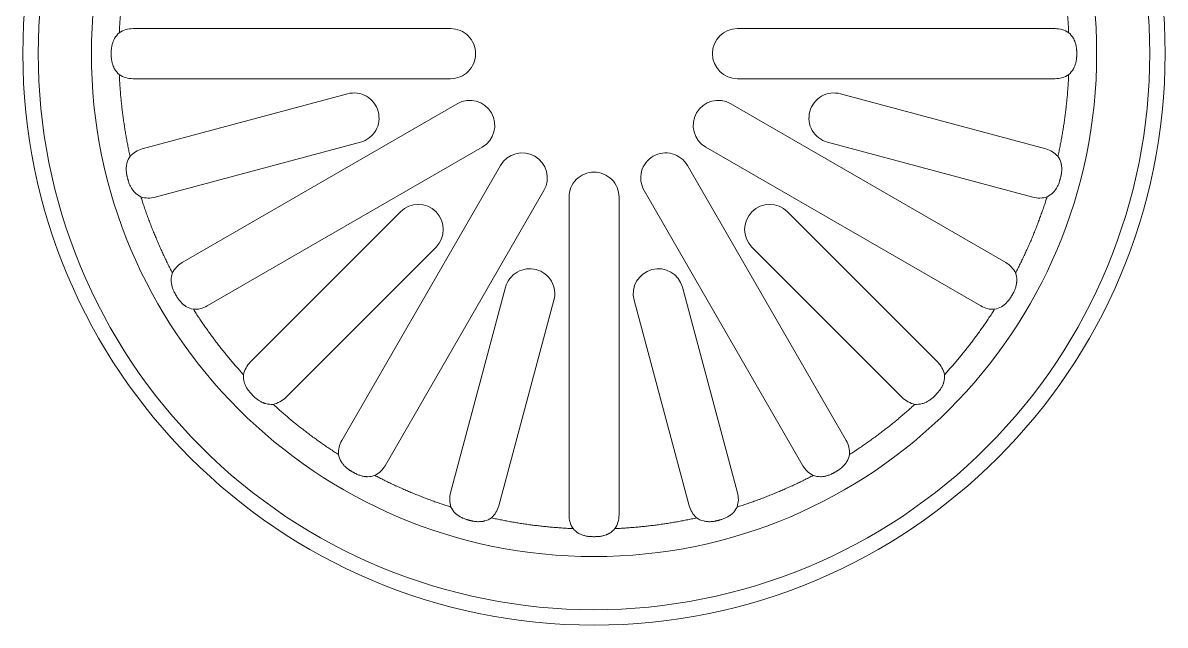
# Model space of a CAD drawing. Header units: millimetres. Extents: x -1245 to 7283, y 1609 to 4579.
# Drawn here: x 5090.2 to 5285.2, y 3866 to 3968.7 of the extents above; entities that cross this region are included whole.
import ezdxf

# ---------------------------------------------------------------- set-up
doc = ezdxf.new("R2010")
doc.units = ezdxf.units.MM

msp = doc.modelspace()

# ---------------------------------------------------------------- linework, layer by layer
at = {"lineweight": 5}
for p, q in [((5163.23, 3967.71, 163.19), (5109.04, 3967.71, 163.19)), ((5266.38, 3967.71, 163.19), (5212.18, 3967.71, 163.19)), ((5109.04, 3959.17, 163.19), (5163.23, 3959.17, 163.19)), ((5212.18, 3959.17, 163.19), (5266.38, 3959.17, 163.19)), ((5145.65, 3956.59, 163.19), (5110.61, 3947.2, 163.19)), ((5264.8, 3947.2, 163.19), (5229.76, 3956.59, 163.19)), ((5164.37, 3954.9, 163.19), (5117.44, 3927.8, 163.19)), ((5257.97, 3927.8, 163.19), (5211.04, 3954.9, 163.19)), ((5112.82, 3938.95, 163.19), (5147.86, 3948.34, 163.19)), ((5121.71, 3920.41, 163.19), (5168.64, 3947.5, 163.19)), ((5206.77, 3947.5, 163.19), (5253.7, 3920.41, 163.19)), ((5227.55, 3948.34, 163.19), (5262.59, 3938.95, 163.19)), ((5171.77, 3944.38, 163.19), (5144.67, 3897.44, 163.19)), ((5230.74, 3897.44, 163.19), (5203.64, 3944.38, 163.19)), ((5152.07, 3893.17, 163.19), (5179.17, 3940.11, 163.19)), ((5196.25, 3940.11, 163.19), (5223.34, 3893.17, 163.19)), ((5183.44, 3938.96, 163.19), (5183.44, 3884.77, 163.19)), ((5191.98, 3884.77, 163.19), (5191.98, 3938.96, 163.19)), ((5154.71, 3936.48, 163.19), (5129.06, 3910.83, 163.19)), ((5246.35, 3910.83, 163.19), (5220.7, 3936.48, 163.19)), ((5135.1, 3904.79, 163.19), (5160.75, 3930.44, 163.19)), ((5214.66, 3930.44, 163.19), (5240.31, 3904.79, 163.19)), ((5172.61, 3923.59, 163.19), (5163.22, 3888.55, 163.19)), ((5212.19, 3888.55, 163.19), (5202.8, 3923.59, 163.19)), ((5171.47, 3886.34, 163.19), (5180.86, 3921.38, 163.19)), ((5194.55, 3921.38, 163.19), (5203.94, 3886.34, 163.19))]:
    msp.add_line(p, q, dxfattribs=at)
for radius in [97.46, 85.77]:
    msp.add_circle((5187.71, 3963.44, 163.19), radius, dxfattribs=at)
for points, knots in [([(5282.55, 3963.44, 163.19), (5282.55, 3938.29, 163.19), (5272.55, 3914.16, 163.19), (5236.98, 3878.59, 163.19), (5212.86, 3868.6, 163.19), (5162.55, 3868.6, 163.19), (5138.43, 3878.59, 163.19), (5102.86, 3914.16, 163.19), (5092.86, 3938.29, 163.19), (5092.86, 3988.59, 163.19), (5102.86, 4012.72, 163.19), (5138.43, 4048.29, 163.19), (5162.55, 4058.28, 163.19), (5212.86, 4058.28, 163.19), (5236.98, 4048.29, 163.19), (5272.55, 4012.72, 163.19), (5282.55, 3988.59, 163.19), (5282.55, 3963.44, 163.19)], [0, 0, 0, 0, 0.125, 0.125, 0.25, 0.25, 0.375, 0.375, 0.5, 0.5, 0.625, 0.625, 0.75, 0.75, 0.875, 0.875, 1, 1, 1, 1]), ([(5106.7, 3967.02, 163.19), (5106.72, 3967.31, 163.19), (5106.75, 3967.9, 163.19), (5106.8, 3968.78, 163.19), (5106.86, 3969.65, 163.19), (5106.93, 3970.53, 163.19), (5107.02, 3971.4, 163.19), (5107.11, 3972.28, 163.19), (5107.21, 3973.15, 163.19), (5107.32, 3974.02, 163.19), (5107.44, 3974.89, 163.19), (5107.57, 3975.76, 163.19), (5107.7, 3976.63, 163.19), (5107.85, 3977.5, 163.19), (5108.01, 3978.36, 163.19), (5108.18, 3979.22, 163.19), (5108.35, 3980.09, 163.19), (5108.48, 3980.66, 163.19), (5108.54, 3980.95, 163.19)], [0, 0, 0, 0, 0.062629, 0.125206, 0.187739, 0.250236, 0.312703, 0.375147, 0.437577, 0.5, 0.562423, 0.624853, 0.687297, 0.749764, 0.812261, 0.874794, 0.937371, 1, 1, 1, 1]), ([(5266.87, 3980.95, 163.19), (5266.93, 3980.66, 163.19), (5267.06, 3980.09, 163.19), (5267.24, 3979.22, 163.19), (5267.4, 3978.36, 163.19), (5267.56, 3977.5, 163.19), (5267.71, 3976.63, 163.19), (5267.85, 3975.76, 163.19), (5267.97, 3974.89, 163.19), (5268.09, 3974.02, 163.19), (5268.2, 3973.15, 163.19), (5268.3, 3972.28, 163.19), (5268.4, 3971.4, 163.19), (5268.48, 3970.53, 163.19), (5268.55, 3969.65, 163.19), (5268.61, 3968.78, 163.19), (5268.67, 3967.9, 163.19), (5268.69, 3967.31, 163.19), (5268.71, 3967.02, 163.19)], [0, 0, 0, 0, 0.062629, 0.125206, 0.187739, 0.250236, 0.312703, 0.375147, 0.437577, 0.5, 0.562423, 0.624853, 0.687297, 0.749764, 0.812261, 0.874794, 0.937371, 1, 1, 1, 1]), ([(5163.23, 3959.17, 163.19), (5164.36, 3959.17, 163.19), (5165.45, 3959.62, 163.19), (5167.05, 3961.22, 163.19), (5167.5, 3962.31, 163.19), (5167.5, 3964.57, 163.19), (5167.05, 3965.66, 163.19), (5165.45, 3967.26, 163.19), (5164.36, 3967.71, 163.19), (5163.23, 3967.71, 163.19)], [0, 0, 0, 0, 0.25, 0.25, 0.5, 0.5, 0.75, 0.75, 1, 1, 1, 1]), ([(5212.18, 3967.71, 163.19), (5209.82, 3967.71, 163.19), (5207.91, 3965.8, 163.19), (5207.91, 3961.08, 163.19), (5209.82, 3959.17, 163.19), (5212.18, 3959.17, 163.19)], [0, 0, 0, 0, 0.5, 0.5, 1, 1, 1, 1]), ([(5105.34, 3963.75, 163.19), (5105.34, 3963.8, 163.19), (5105.34, 3963.89, 163.19), (5105.34, 3964.09, 163.19), (5105.36, 3964.33, 163.19), (5105.41, 3964.63, 163.19), (5105.47, 3964.91, 163.19), (5105.55, 3965.21, 163.19), (5105.64, 3965.48, 163.19), (5105.75, 3965.76, 163.19), (5105.84, 3965.94, 163.19), (5105.89, 3966.03, 163.19)], [0, 0, 0, 0, 0.056345, 0.124658, 0.249629, 0.364108, 0.499576, 0.61727, 0.749624, 0.866249, 1, 1, 1, 1]), ([(5269.52, 3966.03, 163.19), (5269.55, 3965.99, 163.19), (5269.59, 3965.89, 163.19), (5269.66, 3965.75, 163.19), (5269.71, 3965.62, 163.19), (5269.78, 3965.44, 163.19), (5269.86, 3965.21, 163.19), (5269.94, 3964.92, 163.19), (5270, 3964.63, 163.19), (5270.05, 3964.34, 163.19), (5270.07, 3964.09, 163.19), (5270.07, 3963.89, 163.19), (5270.07, 3963.8, 163.19), (5270.07, 3963.75, 163.19)], [0, 0, 0, 0, 0.068534, 0.133405, 0.193969, 0.249675, 0.38202, 0.499626, 0.635108, 0.749654, 0.874925, 0.943475, 1, 1, 1, 1]), ([(5105.34, 3963.75, 163.19), (5105.34, 3963.7, 163.19), (5105.33, 3963.6, 163.19), (5105.33, 3963.49, 163.19), (5105.33, 3963.44, 163.19)], [0, 0, 0, 0, 0.5004, 1, 1, 1, 1]), ([(5105.33, 3963.44, 163.19), (5105.33, 3963.39, 163.19), (5105.33, 3963.28, 163.19), (5105.34, 3963.18, 163.19), (5105.34, 3963.13, 163.19)], [0, 0, 0, 0, 0.4996, 1, 1, 1, 1]), ([(5105.89, 3960.84, 163.19), (5105.86, 3960.89, 163.19), (5105.82, 3960.98, 163.19), (5105.75, 3961.12, 163.19), (5105.7, 3961.26, 163.19), (5105.63, 3961.44, 163.19), (5105.55, 3961.67, 163.19), (5105.47, 3961.96, 163.19), (5105.41, 3962.25, 163.19), (5105.36, 3962.54, 163.19), (5105.34, 3962.79, 163.19), (5105.34, 3962.98, 163.19), (5105.34, 3963.08, 163.19), (5105.34, 3963.13, 163.19)], [0, 0, 0, 0, 0.068534, 0.133405, 0.193969, 0.249675, 0.38202, 0.499626, 0.635108, 0.749654, 0.874925, 0.943475, 1, 1, 1, 1]), ([(5270.07, 3963.13, 163.19), (5270.07, 3963.08, 163.19), (5270.07, 3962.98, 163.19), (5270.07, 3962.79, 163.19), (5270.05, 3962.54, 163.19), (5270, 3962.25, 163.19), (5269.94, 3961.96, 163.19), (5269.86, 3961.67, 163.19), (5269.77, 3961.4, 163.19), (5269.66, 3961.11, 163.19), (5269.57, 3960.94, 163.19), (5269.52, 3960.84, 163.19)], [0, 0, 0, 0, 0.056345, 0.124658, 0.249629, 0.364108, 0.499576, 0.61727, 0.749624, 0.866249, 1, 1, 1, 1]), ([(5270.08, 3963.44, 163.19), (5270.08, 3963.49, 163.19), (5270.08, 3963.6, 163.19), (5270.08, 3963.7, 163.19), (5270.07, 3963.75, 163.19)], [0, 0, 0, 0, 0.4996, 1, 1, 1, 1]), ([(5270.07, 3963.13, 163.19), (5270.08, 3963.18, 163.19), (5270.08, 3963.28, 163.19), (5270.08, 3963.39, 163.19), (5270.08, 3963.44, 163.19)], [0, 0, 0, 0, 0.5004, 1, 1, 1, 1]), ([(5108.54, 3945.93, 163.19), (5108.48, 3946.22, 163.19), (5108.35, 3946.79, 163.19), (5108.18, 3947.65, 163.19), (5108.01, 3948.52, 163.19), (5107.85, 3949.38, 163.19), (5107.7, 3950.25, 163.19), (5107.57, 3951.12, 163.19), (5107.44, 3951.99, 163.19), (5107.32, 3952.86, 163.19), (5107.21, 3953.73, 163.19), (5107.11, 3954.6, 163.19), (5107.02, 3955.47, 163.19), (5106.93, 3956.35, 163.19), (5106.86, 3957.23, 163.19), (5106.8, 3958.1, 163.19), (5106.75, 3958.98, 163.19), (5106.72, 3959.57, 163.19), (5106.7, 3959.86, 163.19)], [0, 0, 0, 0, 0.062629, 0.125206, 0.187739, 0.250236, 0.312703, 0.375147, 0.437577, 0.5, 0.562423, 0.624853, 0.687297, 0.749764, 0.812261, 0.874794, 0.937371, 1, 1, 1, 1]), ([(5268.71, 3959.86, 163.19), (5268.69, 3959.57, 163.19), (5268.67, 3958.98, 163.19), (5268.61, 3958.1, 163.19), (5268.55, 3957.23, 163.19), (5268.48, 3956.35, 163.19), (5268.4, 3955.47, 163.19), (5268.3, 3954.6, 163.19), (5268.2, 3953.73, 163.19), (5268.09, 3952.86, 163.19), (5267.97, 3951.99, 163.19), (5267.85, 3951.12, 163.19), (5267.71, 3950.25, 163.19), (5267.56, 3949.38, 163.19), (5267.4, 3948.52, 163.19), (5267.24, 3947.65, 163.19), (5267.06, 3946.79, 163.19), (5266.93, 3946.22, 163.19), (5266.87, 3945.93, 163.19)], [0, 0, 0, 0, 0.062629, 0.125206, 0.187739, 0.250236, 0.312703, 0.375147, 0.437577, 0.5, 0.562423, 0.624853, 0.687297, 0.749764, 0.812261, 0.874794, 0.937371, 1, 1, 1, 1]), ([(5147.86, 3948.34, 163.19), (5148.95, 3948.64, 163.19), (5149.89, 3949.35, 163.19), (5151.02, 3951.31, 163.19), (5151.17, 3952.48, 163.19), (5150.59, 3954.67, 163.19), (5149.87, 3955.6, 163.19), (5147.91, 3956.73, 163.19), (5146.74, 3956.88, 163.19), (5145.65, 3956.59, 163.19)], [0, 0, 0, 0, 0.25, 0.25, 0.5, 0.5, 0.75, 0.75, 1, 1, 1, 1]), ([(5168.64, 3947.5, 163.19), (5170.69, 3948.68, 163.19), (5171.39, 3951.3, 163.19), (5169.03, 3955.38, 163.19), (5166.42, 3956.08, 163.19), (5164.37, 3954.9, 163.19)], [0, 0, 0, 0, 0.5, 0.5, 1, 1, 1, 1]), ([(5211.04, 3954.9, 163.19), (5209, 3956.08, 163.19), (5206.38, 3955.38, 163.19), (5204.03, 3951.3, 163.19), (5204.73, 3948.68, 163.19), (5206.77, 3947.5, 163.19)], [0, 0, 0, 0, 0.5, 0.5, 1, 1, 1, 1]), ([(5229.76, 3956.59, 163.19), (5228.67, 3956.88, 163.19), (5227.5, 3956.73, 163.19), (5225.54, 3955.6, 163.19), (5224.82, 3954.67, 163.19), (5224.24, 3952.48, 163.19), (5224.39, 3951.31, 163.19), (5225.52, 3949.35, 163.19), (5226.46, 3948.64, 163.19), (5227.55, 3948.34, 163.19)], [0, 0, 0, 0, 0.25, 0.25, 0.5, 0.5, 0.75, 0.75, 1, 1, 1, 1]), ([(5179.17, 3940.11, 163.19), (5180.34, 3942.15, 163.19), (5179.64, 3944.76, 163.19), (5175.56, 3947.12, 163.19), (5172.95, 3946.42, 163.19), (5171.77, 3944.38, 163.19)], [0, 0, 0, 0, 0.5, 0.5, 1, 1, 1, 1]), ([(5203.64, 3944.38, 163.19), (5203.07, 3945.36, 163.19), (5202.14, 3946.07, 163.19), (5199.95, 3946.66, 163.19), (5198.79, 3946.51, 163.19), (5196.83, 3945.37, 163.19), (5196.11, 3944.44, 163.19), (5195.53, 3942.25, 163.19), (5195.68, 3941.09, 163.19), (5196.25, 3940.11, 163.19)], [0, 0, 0, 0, 0.25, 0.25, 0.5, 0.5, 0.75, 0.75, 1, 1, 1, 1]), ([(5108.07, 3942.42, 163.19), (5108.05, 3942.47, 163.19), (5108.03, 3942.56, 163.19), (5107.98, 3942.75, 163.19), (5107.94, 3942.99, 163.19), (5107.9, 3943.29, 163.19), (5107.89, 3943.58, 163.19), (5107.89, 3943.88, 163.19), (5107.91, 3944.17, 163.19), (5107.95, 3944.47, 163.19), (5107.98, 3944.67, 163.19), (5108, 3944.77, 163.19)], [0, 0, 0, 0, 0.056345, 0.124658, 0.249629, 0.364108, 0.499576, 0.61727, 0.749624, 0.866249, 1, 1, 1, 1]), ([(5267.41, 3944.77, 163.19), (5267.42, 3944.72, 163.19), (5267.44, 3944.61, 163.19), (5267.46, 3944.46, 163.19), (5267.48, 3944.32, 163.19), (5267.51, 3944.13, 163.19), (5267.52, 3943.89, 163.19), (5267.52, 3943.58, 163.19), (5267.51, 3943.29, 163.19), (5267.47, 3942.99, 163.19), (5267.43, 3942.75, 163.19), (5267.38, 3942.56, 163.19), (5267.36, 3942.47, 163.19), (5267.35, 3942.42, 163.19)], [0, 0, 0, 0, 0.0688251, 0.1337958, 0.1942648, 0.2496751, 0.382028, 0.4996256, 0.635058, 0.7496544, 0.8749252, 0.9434679, 1, 1, 1, 1]), ([(5108.07, 3942.42, 163.19), (5108.08, 3942.37, 163.19), (5108.09, 3942.27, 163.19), (5108.13, 3942.12, 163.19), (5108.18, 3941.97, 163.19), (5108.21, 3941.87, 163.19), (5108.23, 3941.82, 163.19)], [0, 0, 0, 0, 0.250382, 0.5, 0.749618, 1, 1, 1, 1]), ([(5109.35, 3939.76, 163.19), (5109.31, 3939.8, 163.19), (5109.24, 3939.87, 163.19), (5109.14, 3939.99, 163.19), (5109.06, 3940.11, 163.19), (5108.94, 3940.26, 163.19), (5108.81, 3940.46, 163.19), (5108.65, 3940.73, 163.19), (5108.52, 3940.99, 163.19), (5108.4, 3941.26, 163.19), (5108.32, 3941.49, 163.19), (5108.26, 3941.68, 163.19), (5108.24, 3941.78, 163.19), (5108.23, 3941.82, 163.19)], [0, 0, 0, 0, 0.068825, 0.133796, 0.194265, 0.249675, 0.382028, 0.499626, 0.635058, 0.749654, 0.874925, 0.943468, 1, 1, 1, 1]), ([(5191.98, 3938.96, 163.19), (5191.98, 3940.1, 163.19), (5191.53, 3941.18, 163.19), (5189.92, 3942.78, 163.19), (5188.84, 3943.23, 163.19), (5186.57, 3943.23, 163.19), (5185.49, 3942.78, 163.19), (5183.89, 3941.18, 163.19), (5183.44, 3940.1, 163.19), (5183.44, 3938.96, 163.19)], [0, 0, 0, 0, 0.25, 0.25, 0.5, 0.5, 0.75, 0.75, 1, 1, 1, 1]), ([(5267.18, 3941.82, 163.19), (5267.17, 3941.78, 163.19), (5267.15, 3941.68, 163.19), (5267.09, 3941.49, 163.19), (5267.01, 3941.26, 163.19), (5266.89, 3940.99, 163.19), (5266.76, 3940.73, 163.19), (5266.61, 3940.47, 163.19), (5266.44, 3940.23, 163.19), (5266.26, 3939.98, 163.19), (5266.13, 3939.83, 163.19), (5266.06, 3939.76, 163.19)], [0, 0, 0, 0, 0.056345, 0.124658, 0.249629, 0.364108, 0.499576, 0.61727, 0.749624, 0.866249, 1, 1, 1, 1]), ([(5267.18, 3941.82, 163.19), (5267.2, 3941.87, 163.19), (5267.24, 3941.97, 163.19), (5267.28, 3942.12, 163.19), (5267.32, 3942.27, 163.19), (5267.34, 3942.37, 163.19), (5267.35, 3942.42, 163.19)], [0, 0, 0, 0, 0.250382, 0.5, 0.749618, 1, 1, 1, 1]), ([(5115.77, 3926.04, 163.19), (5115.63, 3926.3, 163.19), (5115.36, 3926.82, 163.19), (5114.97, 3927.61, 163.19), (5114.59, 3928.4, 163.19), (5114.21, 3929.19, 163.19), (5113.84, 3929.99, 163.19), (5113.49, 3930.79, 163.19), (5113.14, 3931.6, 163.19), (5112.8, 3932.41, 163.19), (5112.46, 3933.22, 163.19), (5112.14, 3934.04, 163.19), (5111.83, 3934.86, 163.19), (5111.52, 3935.69, 163.19), (5111.22, 3936.51, 163.19), (5110.94, 3937.34, 163.19), (5110.66, 3938.18, 163.19), (5110.48, 3938.74, 163.19), (5110.39, 3939.02, 163.19)], [0, 0, 0, 0, 0.062629, 0.125206, 0.187739, 0.250236, 0.312703, 0.375147, 0.437577, 0.5, 0.562423, 0.624853, 0.687297, 0.749764, 0.812261, 0.874794, 0.937371, 1, 1, 1, 1]), ([(5160.75, 3930.44, 163.19), (5162.41, 3932.11, 163.19), (5162.41, 3934.81, 163.19), (5159.08, 3938.15, 163.19), (5156.38, 3938.15, 163.19), (5154.71, 3936.48, 163.19)], [0, 0, 0, 0, 0.5, 0.5, 1, 1, 1, 1]), ([(5220.7, 3936.48, 163.19), (5219.04, 3938.15, 163.19), (5216.33, 3938.15, 163.19), (5213, 3934.81, 163.19), (5213, 3932.11, 163.19), (5214.66, 3930.44, 163.19)], [0, 0, 0, 0, 0.5, 0.5, 1, 1, 1, 1]), ([(5265.02, 3939.02, 163.19), (5264.93, 3938.74, 163.19), (5264.75, 3938.18, 163.19), (5264.47, 3937.34, 163.19), (5264.19, 3936.51, 163.19), (5263.89, 3935.69, 163.19), (5263.58, 3934.86, 163.19), (5263.27, 3934.04, 163.19), (5262.95, 3933.22, 163.19), (5262.62, 3932.41, 163.19), (5262.28, 3931.6, 163.19), (5261.93, 3930.79, 163.19), (5261.57, 3929.99, 163.19), (5261.2, 3929.19, 163.19), (5260.82, 3928.4, 163.19), (5260.44, 3927.61, 163.19), (5260.05, 3926.82, 163.19), (5259.78, 3926.3, 163.19), (5259.64, 3926.04, 163.19)], [0, 0, 0, 0, 0.062629, 0.125206, 0.187739, 0.250236, 0.312703, 0.375147, 0.437577, 0.5, 0.562423, 0.624853, 0.687297, 0.749764, 0.812261, 0.874794, 0.937371, 1, 1, 1, 1]), ([(5180.86, 3921.38, 163.19), (5181.15, 3922.48, 163.19), (5181, 3923.64, 163.19), (5179.86, 3925.6, 163.19), (5178.93, 3926.32, 163.19), (5176.74, 3926.91, 163.19), (5175.58, 3926.75, 163.19), (5173.62, 3925.62, 163.19), (5172.9, 3924.69, 163.19), (5172.61, 3923.59, 163.19)], [0, 0, 0, 0, 0.25, 0.25, 0.5, 0.5, 0.75, 0.75, 1, 1, 1, 1]), ([(5202.8, 3923.59, 163.19), (5202.19, 3925.87, 163.19), (5199.85, 3927.22, 163.19), (5195.3, 3926, 163.19), (5193.94, 3923.66, 163.19), (5194.55, 3921.38, 163.19)], [0, 0, 0, 0, 0.5, 0.5, 1, 1, 1, 1]), ([(5116.22, 3922.53, 163.19), (5116.2, 3922.56, 163.19), (5116.15, 3922.65, 163.19), (5116.05, 3922.82, 163.19), (5115.95, 3923.04, 163.19), (5115.84, 3923.32, 163.19), (5115.75, 3923.6, 163.19), (5115.67, 3923.89, 163.19), (5115.61, 3924.18, 163.19), (5115.57, 3924.48, 163.19), (5115.56, 3924.67, 163.19), (5115.55, 3924.78, 163.19)], [0, 0, 0, 0, 0.056345, 0.124658, 0.249629, 0.364108, 0.499576, 0.61727, 0.749624, 0.866249, 1, 1, 1, 1]), ([(5259.86, 3924.78, 163.19), (5259.86, 3924.72, 163.19), (5259.85, 3924.62, 163.19), (5259.84, 3924.47, 163.19), (5259.82, 3924.33, 163.19), (5259.79, 3924.13, 163.19), (5259.74, 3923.89, 163.19), (5259.66, 3923.6, 163.19), (5259.57, 3923.32, 163.19), (5259.46, 3923.05, 163.19), (5259.36, 3922.82, 163.19), (5259.27, 3922.65, 163.19), (5259.22, 3922.56, 163.19), (5259.19, 3922.53, 163.19)], [0, 0, 0, 0, 0.0688251, 0.1337958, 0.1942648, 0.2496751, 0.382028, 0.4996256, 0.635058, 0.7496544, 0.8749252, 0.9434679, 1, 1, 1, 1]), ([(5116.22, 3922.53, 163.19), (5116.24, 3922.48, 163.19), (5116.29, 3922.39, 163.19), (5116.36, 3922.25, 163.19), (5116.44, 3922.12, 163.19), (5116.5, 3922.03, 163.19), (5116.53, 3921.99, 163.19)], [0, 0, 0, 0, 0.250382, 0.5, 0.749618, 1, 1, 1, 1]), ([(5118.15, 3920.28, 163.19), (5118.1, 3920.31, 163.19), (5118.01, 3920.37, 163.19), (5117.89, 3920.46, 163.19), (5117.78, 3920.54, 163.19), (5117.62, 3920.67, 163.19), (5117.44, 3920.83, 163.19), (5117.22, 3921.04, 163.19), (5117.03, 3921.26, 163.19), (5116.85, 3921.49, 163.19), (5116.71, 3921.69, 163.19), (5116.6, 3921.86, 163.19), (5116.55, 3921.95, 163.19), (5116.53, 3921.99, 163.19)], [0, 0, 0, 0, 0.068825, 0.133796, 0.194265, 0.249675, 0.382028, 0.499626, 0.635058, 0.749654, 0.874925, 0.943468, 1, 1, 1, 1]), ([(5258.88, 3921.99, 163.19), (5258.86, 3921.95, 163.19), (5258.81, 3921.86, 163.19), (5258.71, 3921.69, 163.19), (5258.57, 3921.49, 163.19), (5258.38, 3921.26, 163.19), (5258.19, 3921.04, 163.19), (5257.97, 3920.83, 163.19), (5257.75, 3920.64, 163.19), (5257.52, 3920.45, 163.19), (5257.35, 3920.34, 163.19), (5257.26, 3920.28, 163.19)], [0, 0, 0, 0, 0.056345, 0.124658, 0.249629, 0.364108, 0.499576, 0.61727, 0.749624, 0.866249, 1, 1, 1, 1]), ([(5258.88, 3921.99, 163.19), (5258.91, 3922.03, 163.19), (5258.97, 3922.12, 163.19), (5259.05, 3922.25, 163.19), (5259.12, 3922.39, 163.19), (5259.17, 3922.48, 163.19), (5259.19, 3922.53, 163.19)], [0, 0, 0, 0, 0.250382, 0.5, 0.749618, 1, 1, 1, 1]), ([(5127.9, 3908.69, 163.19), (5127.7, 3908.91, 163.19), (5127.31, 3909.34, 163.19), (5126.72, 3910, 163.19), (5126.15, 3910.67, 163.19), (5125.58, 3911.34, 163.19), (5125.02, 3912.01, 163.19), (5124.46, 3912.7, 163.19), (5123.92, 3913.39, 163.19), (5123.38, 3914.08, 163.19), (5122.85, 3914.78, 163.19), (5122.32, 3915.48, 163.19), (5121.81, 3916.2, 163.19), (5121.3, 3916.91, 163.19), (5120.8, 3917.64, 163.19), (5120.31, 3918.36, 163.19), (5119.82, 3919.1, 163.19), (5119.5, 3919.59, 163.19), (5119.35, 3919.84, 163.19)], [0, 0, 0, 0, 0.062629, 0.125206, 0.187739, 0.250236, 0.312703, 0.375147, 0.437577, 0.5, 0.562423, 0.624853, 0.687297, 0.749764, 0.812261, 0.874794, 0.937371, 1, 1, 1, 1]), ([(5256.07, 3919.84, 163.19), (5255.91, 3919.59, 163.19), (5255.59, 3919.1, 163.19), (5255.1, 3918.36, 163.19), (5254.61, 3917.64, 163.19), (5254.11, 3916.91, 163.19), (5253.6, 3916.2, 163.19), (5253.09, 3915.48, 163.19), (5252.56, 3914.78, 163.19), (5252.03, 3914.08, 163.19), (5251.49, 3913.39, 163.19), (5250.95, 3912.7, 163.19), (5250.39, 3912.01, 163.19), (5249.83, 3911.34, 163.19), (5249.26, 3910.67, 163.19), (5248.69, 3910, 163.19), (5248.1, 3909.34, 163.19), (5247.71, 3908.91, 163.19), (5247.51, 3908.69, 163.19)], [0, 0, 0, 0, 0.062629, 0.125206, 0.187739, 0.250236, 0.312703, 0.375147, 0.437577, 0.5, 0.562423, 0.624853, 0.687297, 0.749764, 0.812261, 0.874794, 0.937371, 1, 1, 1, 1]), ([(5129.24, 3905.42, 163.19), (5129.21, 3905.45, 163.19), (5129.14, 3905.52, 163.19), (5129.01, 3905.66, 163.19), (5128.85, 3905.85, 163.19), (5128.67, 3906.09, 163.19), (5128.51, 3906.33, 163.19), (5128.36, 3906.6, 163.19), (5128.23, 3906.86, 163.19), (5128.11, 3907.13, 163.19), (5128.05, 3907.32, 163.19), (5128.02, 3907.42, 163.19)], [0, 0, 0, 0, 0.056345, 0.124658, 0.249629, 0.364108, 0.499576, 0.61727, 0.749624, 0.866249, 1, 1, 1, 1]), ([(5247.4, 3907.42, 163.19), (5247.38, 3907.37, 163.19), (5247.35, 3907.27, 163.19), (5247.29, 3907.13, 163.19), (5247.24, 3906.99, 163.19), (5247.16, 3906.81, 163.19), (5247.05, 3906.6, 163.19), (5246.9, 3906.33, 163.19), (5246.74, 3906.09, 163.19), (5246.56, 3905.85, 163.19), (5246.41, 3905.66, 163.19), (5246.27, 3905.52, 163.19), (5246.2, 3905.45, 163.19), (5246.17, 3905.42, 163.19)], [0, 0, 0, 0, 0.068825, 0.133796, 0.194265, 0.249675, 0.382028, 0.499626, 0.635058, 0.749654, 0.874925, 0.943468, 1, 1, 1, 1]), ([(5129.24, 3905.42, 163.19), (5129.28, 3905.38, 163.19), (5129.35, 3905.3, 163.19), (5129.45, 3905.19, 163.19), (5129.57, 3905.08, 163.19), (5129.65, 3905.01, 163.19), (5129.68, 3904.98, 163.19)], [0, 0, 0, 0, 0.250382, 0.5, 0.749618, 1, 1, 1, 1]), ([(5131.69, 3903.75, 163.19), (5131.64, 3903.77, 163.19), (5131.54, 3903.8, 163.19), (5131.39, 3903.85, 163.19), (5131.26, 3903.91, 163.19), (5131.08, 3903.99, 163.19), (5130.86, 3904.09, 163.19), (5130.6, 3904.24, 163.19), (5130.35, 3904.4, 163.19), (5130.12, 3904.58, 163.19), (5129.93, 3904.74, 163.19), (5129.79, 3904.87, 163.19), (5129.72, 3904.94, 163.19), (5129.68, 3904.98, 163.19)], [0, 0, 0, 0, 0.068825, 0.133796, 0.194265, 0.249675, 0.382028, 0.499626, 0.635058, 0.749654, 0.874925, 0.943468, 1, 1, 1, 1]), ([(5245.73, 3904.98, 163.19), (5245.7, 3904.94, 163.19), (5245.63, 3904.87, 163.19), (5245.48, 3904.74, 163.19), (5245.3, 3904.58, 163.19), (5245.06, 3904.4, 163.19), (5244.81, 3904.24, 163.19), (5244.55, 3904.09, 163.19), (5244.29, 3903.97, 163.19), (5244.01, 3903.85, 163.19), (5243.82, 3903.78, 163.19), (5243.72, 3903.75, 163.19)], [0, 0, 0, 0, 0.056345, 0.124658, 0.249629, 0.364108, 0.499576, 0.61727, 0.749624, 0.866249, 1, 1, 1, 1]), ([(5245.73, 3904.98, 163.19), (5245.77, 3905.01, 163.19), (5245.84, 3905.08, 163.19), (5245.96, 3905.19, 163.19), (5246.07, 3905.3, 163.19), (5246.13, 3905.38, 163.19), (5246.17, 3905.42, 163.19)], [0, 0, 0, 0, 0.2503822, 0.5, 0.7496178, 1, 1, 1, 1]), ([(5144.11, 3895.08, 163.19), (5143.86, 3895.24, 163.19), (5143.37, 3895.55, 163.19), (5142.63, 3896.04, 163.19), (5141.9, 3896.53, 163.19), (5141.18, 3897.03, 163.19), (5140.46, 3897.54, 163.19), (5139.75, 3898.06, 163.19), (5139.05, 3898.58, 163.19), (5138.35, 3899.11, 163.19), (5137.65, 3899.65, 163.19), (5136.96, 3900.2, 163.19), (5136.28, 3900.75, 163.19), (5135.6, 3901.31, 163.19), (5134.93, 3901.88, 163.19), (5134.27, 3902.46, 163.19), (5133.61, 3903.04, 163.19), (5133.18, 3903.44, 163.19), (5132.96, 3903.63, 163.19)], [0, 0, 0, 0, 0.062629, 0.125206, 0.187739, 0.250236, 0.312703, 0.375147, 0.437577, 0.5, 0.562423, 0.624853, 0.687297, 0.749764, 0.812261, 0.874794, 0.937371, 1, 1, 1, 1]), ([(5242.45, 3903.63, 163.19), (5242.24, 3903.44, 163.19), (5241.8, 3903.04, 163.19), (5241.14, 3902.46, 163.19), (5240.48, 3901.88, 163.19), (5239.81, 3901.31, 163.19), (5239.13, 3900.75, 163.19), (5238.45, 3900.2, 163.19), (5237.76, 3899.65, 163.19), (5237.07, 3899.11, 163.19), (5236.37, 3898.58, 163.19), (5235.66, 3898.06, 163.19), (5234.95, 3897.54, 163.19), (5234.23, 3897.03, 163.19), (5233.51, 3896.53, 163.19), (5232.78, 3896.04, 163.19), (5232.05, 3895.55, 163.19), (5231.55, 3895.24, 163.19), (5231.3, 3895.08, 163.19)], [0, 0, 0, 0, 0.062629, 0.125206, 0.187739, 0.250236, 0.312703, 0.375147, 0.437577, 0.5, 0.562423, 0.624853, 0.687297, 0.749764, 0.812261, 0.874794, 0.937371, 1, 1, 1, 1]), ([(5146.25, 3892.26, 163.19), (5146.21, 3892.29, 163.19), (5146.13, 3892.33, 163.19), (5145.96, 3892.44, 163.19), (5145.76, 3892.58, 163.19), (5145.53, 3892.76, 163.19), (5145.31, 3892.96, 163.19), (5145.09, 3893.17, 163.19), (5144.9, 3893.39, 163.19), (5144.72, 3893.63, 163.19), (5144.61, 3893.79, 163.19), (5144.55, 3893.88, 163.19)], [0, 0, 0, 0, 0.056345, 0.124658, 0.249629, 0.364108, 0.499576, 0.61727, 0.749624, 0.866249, 1, 1, 1, 1]), ([(5230.86, 3893.88, 163.19), (5230.83, 3893.84, 163.19), (5230.78, 3893.75, 163.19), (5230.69, 3893.62, 163.19), (5230.6, 3893.51, 163.19), (5230.48, 3893.36, 163.19), (5230.32, 3893.17, 163.19), (5230.1, 3892.96, 163.19), (5229.89, 3892.76, 163.19), (5229.65, 3892.58, 163.19), (5229.45, 3892.44, 163.19), (5229.28, 3892.33, 163.19), (5229.2, 3892.29, 163.19), (5229.16, 3892.26, 163.19)], [0, 0, 0, 0, 0.068825, 0.133796, 0.194265, 0.249675, 0.382028, 0.499626, 0.635058, 0.749654, 0.874925, 0.943468, 1, 1, 1, 1]), ([(5146.25, 3892.26, 163.19), (5146.3, 3892.23, 163.19), (5146.38, 3892.18, 163.19), (5146.52, 3892.1, 163.19), (5146.65, 3892.02, 163.19), (5146.75, 3891.97, 163.19), (5146.79, 3891.95, 163.19)], [0, 0, 0, 0, 0.250382, 0.5, 0.749618, 1, 1, 1, 1]), ([(5149.04, 3891.28, 163.19), (5148.99, 3891.29, 163.19), (5148.89, 3891.29, 163.19), (5148.73, 3891.31, 163.19), (5148.59, 3891.33, 163.19), (5148.4, 3891.36, 163.19), (5148.16, 3891.4, 163.19), (5147.87, 3891.48, 163.19), (5147.59, 3891.57, 163.19), (5147.31, 3891.68, 163.19), (5147.09, 3891.79, 163.19), (5146.92, 3891.88, 163.19), (5146.83, 3891.93, 163.19), (5146.79, 3891.95, 163.19)], [0, 0, 0, 0, 0.068825, 0.133796, 0.194265, 0.249675, 0.382028, 0.499626, 0.635058, 0.749654, 0.874925, 0.943468, 1, 1, 1, 1]), ([(5163.29, 3886.12, 163.19), (5163.01, 3886.21, 163.19), (5162.45, 3886.39, 163.19), (5161.61, 3886.67, 163.19), (5160.78, 3886.96, 163.19), (5159.95, 3887.25, 163.19), (5159.13, 3887.56, 163.19), (5158.31, 3887.87, 163.19), (5157.49, 3888.2, 163.19), (5156.68, 3888.53, 163.19), (5155.87, 3888.87, 163.19), (5155.06, 3889.22, 163.19), (5154.26, 3889.58, 163.19), (5153.46, 3889.94, 163.19), (5152.66, 3890.32, 163.19), (5151.87, 3890.7, 163.19), (5151.09, 3891.1, 163.19), (5150.56, 3891.37, 163.19), (5150.3, 3891.5, 163.19)], [0, 0, 0, 0, 0.062629, 0.125206, 0.187739, 0.250236, 0.312703, 0.375147, 0.437577, 0.5, 0.562423, 0.624853, 0.687297, 0.749764, 0.812261, 0.874794, 0.937371, 1, 1, 1, 1]), ([(5225.11, 3891.5, 163.19), (5224.85, 3891.37, 163.19), (5224.33, 3891.1, 163.19), (5223.54, 3890.7, 163.19), (5222.75, 3890.32, 163.19), (5221.95, 3889.94, 163.19), (5221.15, 3889.58, 163.19), (5220.35, 3889.22, 163.19), (5219.54, 3888.87, 163.19), (5218.73, 3888.53, 163.19), (5217.92, 3888.2, 163.19), (5217.1, 3887.87, 163.19), (5216.28, 3887.56, 163.19), (5215.46, 3887.25, 163.19), (5214.63, 3886.96, 163.19), (5213.8, 3886.67, 163.19), (5212.96, 3886.39, 163.19), (5212.41, 3886.21, 163.19), (5212.13, 3886.12, 163.19)], [0, 0, 0, 0, 0.062629, 0.125206, 0.187739, 0.250236, 0.312703, 0.375147, 0.437577, 0.5, 0.562423, 0.624853, 0.687297, 0.749764, 0.812261, 0.874794, 0.937371, 1, 1, 1, 1]), ([(5228.62, 3891.95, 163.19), (5228.58, 3891.93, 163.19), (5228.5, 3891.88, 163.19), (5228.32, 3891.79, 163.19), (5228.1, 3891.68, 163.19), (5227.82, 3891.57, 163.19), (5227.55, 3891.48, 163.19), (5227.25, 3891.4, 163.19), (5226.97, 3891.35, 163.19), (5226.67, 3891.3, 163.19), (5226.47, 3891.29, 163.19), (5226.37, 3891.28, 163.19)], [0, 0, 0, 0, 0.0563452, 0.1246582, 0.2496292, 0.3641077, 0.499576, 0.6172704, 0.7496241, 0.8662491, 1, 1, 1, 1]), ([(5228.62, 3891.95, 163.19), (5228.67, 3891.97, 163.19), (5228.76, 3892.02, 163.19), (5228.9, 3892.1, 163.19), (5229.03, 3892.18, 163.19), (5229.12, 3892.23, 163.19), (5229.16, 3892.26, 163.19)], [0, 0, 0, 0, 0.250382, 0.5, 0.749618, 1, 1, 1, 1]), ([(5166.09, 3883.96, 163.19), (5166.04, 3883.97, 163.19), (5165.95, 3884, 163.19), (5165.76, 3884.05, 163.19), (5165.53, 3884.14, 163.19), (5165.26, 3884.25, 163.19), (5165, 3884.38, 163.19), (5164.73, 3884.54, 163.19), (5164.49, 3884.7, 163.19), (5164.25, 3884.88, 163.19), (5164.1, 3885.01, 163.19), (5164.02, 3885.08, 163.19)], [0, 0, 0, 0, 0.056345, 0.124658, 0.249629, 0.364108, 0.499576, 0.61727, 0.749624, 0.866249, 1, 1, 1, 1]), ([(5211.39, 3885.08, 163.19), (5211.35, 3885.04, 163.19), (5211.27, 3884.97, 163.19), (5211.15, 3884.88, 163.19), (5211.04, 3884.79, 163.19), (5210.88, 3884.67, 163.19), (5210.68, 3884.54, 163.19), (5210.42, 3884.39, 163.19), (5210.16, 3884.25, 163.19), (5209.88, 3884.14, 163.19), (5209.65, 3884.05, 163.19), (5209.46, 3884, 163.19), (5209.37, 3883.97, 163.19), (5209.32, 3883.96, 163.19)], [0, 0, 0, 0, 0.068825, 0.133796, 0.194265, 0.249675, 0.382028, 0.499626, 0.635058, 0.749654, 0.874925, 0.943468, 1, 1, 1, 1]), ([(5166.09, 3883.96, 163.19), (5166.14, 3883.94, 163.19), (5166.23, 3883.91, 163.19), (5166.38, 3883.87, 163.19), (5166.54, 3883.83, 163.19), (5166.64, 3883.81, 163.19), (5166.69, 3883.8, 163.19)], [0, 0, 0, 0, 0.250382, 0.5, 0.749618, 1, 1, 1, 1]), ([(5169.04, 3883.74, 163.19), (5168.98, 3883.73, 163.19), (5168.88, 3883.7, 163.19), (5168.73, 3883.68, 163.19), (5168.59, 3883.66, 163.19), (5168.39, 3883.64, 163.19), (5168.15, 3883.62, 163.19), (5167.85, 3883.62, 163.19), (5167.56, 3883.64, 163.19), (5167.26, 3883.67, 163.19), (5167.02, 3883.72, 163.19), (5166.83, 3883.76, 163.19), (5166.73, 3883.79, 163.19), (5166.69, 3883.8, 163.19)], [0, 0, 0, 0, 0.068825, 0.133796, 0.194265, 0.249675, 0.382028, 0.499626, 0.635058, 0.749654, 0.874925, 0.943468, 1, 1, 1, 1]), ([(5184.13, 3882.44, 163.19), (5183.83, 3882.45, 163.19), (5183.25, 3882.48, 163.19), (5182.37, 3882.53, 163.19), (5181.49, 3882.6, 163.19), (5180.62, 3882.67, 163.19), (5179.74, 3882.75, 163.19), (5178.87, 3882.84, 163.19), (5177.99, 3882.94, 163.19), (5177.12, 3883.05, 163.19), (5176.25, 3883.17, 163.19), (5175.38, 3883.3, 163.19), (5174.52, 3883.44, 163.19), (5173.65, 3883.58, 163.19), (5172.78, 3883.74, 163.19), (5171.92, 3883.91, 163.19), (5171.06, 3884.08, 163.19), (5170.48, 3884.21, 163.19), (5170.2, 3884.27, 163.19)], [0, 0, 0, 0, 0.062629, 0.125206, 0.187739, 0.250236, 0.312703, 0.375147, 0.437577, 0.5, 0.562423, 0.624853, 0.687297, 0.749764, 0.812261, 0.874794, 0.937371, 1, 1, 1, 1]), ([(5205.21, 3884.27, 163.19), (5204.93, 3884.21, 163.19), (5204.35, 3884.08, 163.19), (5203.49, 3883.91, 163.19), (5202.63, 3883.74, 163.19), (5201.76, 3883.58, 163.19), (5200.9, 3883.44, 163.19), (5200.03, 3883.3, 163.19), (5199.16, 3883.17, 163.19), (5198.29, 3883.05, 163.19), (5197.42, 3882.94, 163.19), (5196.54, 3882.84, 163.19), (5195.67, 3882.75, 163.19), (5194.8, 3882.67, 163.19), (5193.92, 3882.6, 163.19), (5193.04, 3882.53, 163.19), (5192.16, 3882.48, 163.19), (5191.58, 3882.45, 163.19), (5191.28, 3882.44, 163.19)], [0, 0, 0, 0, 0.062629, 0.125206, 0.187739, 0.250236, 0.312703, 0.375147, 0.437577, 0.5, 0.562423, 0.624853, 0.687297, 0.749764, 0.812261, 0.874794, 0.937371, 1, 1, 1, 1]), ([(5208.72, 3883.8, 163.19), (5208.68, 3883.79, 163.19), (5208.58, 3883.76, 163.19), (5208.39, 3883.72, 163.19), (5208.15, 3883.67, 163.19), (5207.86, 3883.64, 163.19), (5207.57, 3883.62, 163.19), (5207.26, 3883.62, 163.19), (5206.97, 3883.64, 163.19), (5206.67, 3883.68, 163.19), (5206.48, 3883.72, 163.19), (5206.37, 3883.74, 163.19)], [0, 0, 0, 0, 0.056345, 0.124658, 0.249629, 0.364108, 0.499576, 0.61727, 0.749624, 0.866249, 1, 1, 1, 1]), ([(5208.72, 3883.8, 163.19), (5208.77, 3883.81, 163.19), (5208.88, 3883.83, 163.19), (5209.03, 3883.87, 163.19), (5209.18, 3883.91, 163.19), (5209.28, 3883.94, 163.19), (5209.32, 3883.96, 163.19)], [0, 0, 0, 0, 0.250382, 0.5, 0.749618, 1, 1, 1, 1]), ([(5187.39, 3881.07, 163.19), (5187.35, 3881.07, 163.19), (5187.25, 3881.07, 163.19), (5187.05, 3881.08, 163.19), (5186.81, 3881.1, 163.19), (5186.52, 3881.14, 163.19), (5186.23, 3881.2, 163.19), (5185.94, 3881.28, 163.19), (5185.66, 3881.38, 163.19), (5185.38, 3881.49, 163.19), (5185.2, 3881.57, 163.19), (5185.11, 3881.62, 163.19)], [0, 0, 0, 0, 0.056345, 0.124658, 0.249629, 0.364108, 0.499576, 0.61727, 0.749624, 0.866249, 1, 1, 1, 1]), ([(5187.39, 3881.07, 163.19), (5187.45, 3881.07, 163.19), (5187.55, 3881.06, 163.19), (5187.71, 3881.06, 163.19), (5187.86, 3881.06, 163.19), (5187.97, 3881.07, 163.19), (5188.02, 3881.07, 163.19)], [0, 0, 0, 0, 0.2503822, 0.5, 0.7496178, 1, 1, 1, 1]), ([(5190.3, 3881.62, 163.19), (5190.25, 3881.6, 163.19), (5190.16, 3881.55, 163.19), (5190.02, 3881.49, 163.19), (5189.89, 3881.43, 163.19), (5189.71, 3881.36, 163.19), (5189.48, 3881.28, 163.19), (5189.18, 3881.2, 163.19), (5188.9, 3881.14, 163.19), (5188.6, 3881.1, 163.19), (5188.36, 3881.08, 163.19), (5188.16, 3881.07, 163.19), (5188.06, 3881.07, 163.19), (5188.02, 3881.07, 163.19)], [0, 0, 0, 0, 0.068825, 0.133796, 0.194265, 0.249675, 0.382028, 0.499626, 0.635058, 0.749654, 0.874925, 0.943468, 1, 1, 1, 1])]:
    msp.add_open_spline(points, degree=3, knots=knots, dxfattribs=at)
for points in [[(5106.7, 3967.02, 163.19), (5106.39, 3966.74, 163.19), (5106.12, 3966.41, 163.19), (5105.89, 3966.03, 163.19)], [(5109.04, 3967.71, 163.19), (5108.21, 3967.71, 163.19), (5107.4, 3967.47, 163.19), (5106.7, 3967.02, 163.19)], [(5268.71, 3967.02, 163.19), (5268.01, 3967.47, 163.19), (5267.2, 3967.71, 163.19), (5266.38, 3967.71, 163.19)], [(5269.52, 3966.03, 163.19), (5269.29, 3966.41, 163.19), (5269.02, 3966.74, 163.19), (5268.71, 3967.02, 163.19)], [(5105.89, 3960.84, 163.19), (5106.12, 3960.46, 163.19), (5106.39, 3960.14, 163.19), (5106.7, 3959.86, 163.19)], [(5106.7, 3959.86, 163.19), (5107.4, 3959.41, 163.19), (5108.21, 3959.17, 163.19), (5109.04, 3959.17, 163.19)], [(5266.38, 3959.17, 163.19), (5267.2, 3959.17, 163.19), (5268.01, 3959.41, 163.19), (5268.71, 3959.86, 163.19)], [(5268.71, 3959.86, 163.19), (5269.02, 3960.14, 163.19), (5269.29, 3960.46, 163.19), (5269.52, 3960.84, 163.19)], [(5108.54, 3945.93, 163.19), (5108.31, 3945.58, 163.19), (5108.13, 3945.2, 163.19), (5108, 3944.77, 163.19)], [(5110.61, 3947.2, 163.19), (5109.81, 3946.99, 163.19), (5109.09, 3946.55, 163.19), (5108.54, 3945.93, 163.19)], [(5266.87, 3945.93, 163.19), (5266.32, 3946.55, 163.19), (5265.6, 3946.99, 163.19), (5264.8, 3947.2, 163.19)], [(5267.41, 3944.77, 163.19), (5267.28, 3945.2, 163.19), (5267.1, 3945.58, 163.19), (5266.87, 3945.93, 163.19)], [(5109.35, 3939.76, 163.19), (5109.67, 3939.45, 163.19), (5110.02, 3939.2, 163.19), (5110.39, 3939.02, 163.19)], [(5265.02, 3939.02, 163.19), (5265.4, 3939.2, 163.19), (5265.74, 3939.45, 163.19), (5266.06, 3939.76, 163.19)], [(5110.39, 3939.02, 163.19), (5111.18, 3938.76, 163.19), (5112.02, 3938.74, 163.19), (5112.82, 3938.95, 163.19)], [(5262.59, 3938.95, 163.19), (5263.39, 3938.74, 163.19), (5264.23, 3938.76, 163.19), (5265.02, 3939.02, 163.19)], [(5117.44, 3927.8, 163.19), (5116.72, 3927.39, 163.19), (5116.14, 3926.77, 163.19), (5115.77, 3926.04, 163.19)], [(5259.64, 3926.04, 163.19), (5259.27, 3926.77, 163.19), (5258.69, 3927.39, 163.19), (5257.97, 3927.8, 163.19)], [(5115.77, 3926.04, 163.19), (5115.63, 3925.64, 163.19), (5115.56, 3925.22, 163.19), (5115.55, 3924.78, 163.19)], [(5259.86, 3924.78, 163.19), (5259.85, 3925.22, 163.19), (5259.78, 3925.64, 163.19), (5259.64, 3926.04, 163.19)], [(5118.15, 3920.28, 163.19), (5118.54, 3920.07, 163.19), (5118.94, 3919.92, 163.19), (5119.35, 3919.84, 163.19)], [(5119.35, 3919.84, 163.19), (5120.17, 3919.8, 163.19), (5120.99, 3919.99, 163.19), (5121.71, 3920.41, 163.19)], [(5253.7, 3920.41, 163.19), (5254.42, 3919.99, 163.19), (5255.24, 3919.8, 163.19), (5256.07, 3919.84, 163.19)], [(5256.07, 3919.84, 163.19), (5256.48, 3919.92, 163.19), (5256.87, 3920.07, 163.19), (5257.26, 3920.28, 163.19)], [(5129.06, 3910.83, 163.19), (5128.47, 3910.24, 163.19), (5128.07, 3909.5, 163.19), (5127.9, 3908.69, 163.19)], [(5247.51, 3908.69, 163.19), (5247.34, 3909.5, 163.19), (5246.94, 3910.24, 163.19), (5246.35, 3910.83, 163.19)], [(5127.9, 3908.69, 163.19), (5127.87, 3908.28, 163.19), (5127.91, 3907.85, 163.19), (5128.02, 3907.42, 163.19)], [(5247.4, 3907.42, 163.19), (5247.5, 3907.85, 163.19), (5247.54, 3908.28, 163.19), (5247.51, 3908.69, 163.19)], [(5132.96, 3903.63, 163.19), (5133.77, 3903.8, 163.19), (5134.51, 3904.21, 163.19), (5135.1, 3904.79, 163.19)], [(5240.31, 3904.79, 163.19), (5240.9, 3904.21, 163.19), (5241.64, 3903.8, 163.19), (5242.45, 3903.63, 163.19)], [(5131.69, 3903.75, 163.19), (5132.12, 3903.64, 163.19), (5132.54, 3903.61, 163.19), (5132.96, 3903.63, 163.19)], [(5242.45, 3903.63, 163.19), (5242.87, 3903.61, 163.19), (5243.29, 3903.64, 163.19), (5243.72, 3903.75, 163.19)], [(5144.67, 3897.44, 163.19), (5144.26, 3896.73, 163.19), (5144.06, 3895.91, 163.19), (5144.11, 3895.08, 163.19)], [(5231.3, 3895.08, 163.19), (5231.35, 3895.91, 163.19), (5231.15, 3896.73, 163.19), (5230.74, 3897.44, 163.19)], [(5144.11, 3895.08, 163.19), (5144.19, 3894.67, 163.19), (5144.33, 3894.27, 163.19), (5144.55, 3893.88, 163.19)], [(5230.86, 3893.88, 163.19), (5231.08, 3894.27, 163.19), (5231.22, 3894.67, 163.19), (5231.3, 3895.08, 163.19)], [(5150.3, 3891.5, 163.19), (5151.04, 3891.88, 163.19), (5151.65, 3892.46, 163.19), (5152.07, 3893.17, 163.19)], [(5223.34, 3893.17, 163.19), (5223.76, 3892.46, 163.19), (5224.37, 3891.88, 163.19), (5225.11, 3891.5, 163.19)], [(5149.04, 3891.28, 163.19), (5149.49, 3891.29, 163.19), (5149.91, 3891.37, 163.19), (5150.3, 3891.5, 163.19)], [(5225.11, 3891.5, 163.19), (5225.5, 3891.37, 163.19), (5225.92, 3891.29, 163.19), (5226.37, 3891.28, 163.19)], [(5163.22, 3888.55, 163.19), (5163.01, 3887.76, 163.19), (5163.03, 3886.91, 163.19), (5163.29, 3886.12, 163.19)], [(5212.13, 3886.12, 163.19), (5212.38, 3886.91, 163.19), (5212.41, 3887.76, 163.19), (5212.19, 3888.55, 163.19)], [(5163.29, 3886.12, 163.19), (5163.47, 3885.75, 163.19), (5163.71, 3885.4, 163.19), (5164.02, 3885.08, 163.19)], [(5170.2, 3884.27, 163.19), (5170.81, 3884.82, 163.19), (5171.25, 3885.55, 163.19), (5171.47, 3886.34, 163.19)], [(5203.94, 3886.34, 163.19), (5204.16, 3885.55, 163.19), (5204.6, 3884.82, 163.19), (5205.21, 3884.27, 163.19)], [(5211.39, 3885.08, 163.19), (5211.7, 3885.4, 163.19), (5211.94, 3885.75, 163.19), (5212.13, 3886.12, 163.19)], [(5169.04, 3883.74, 163.19), (5169.46, 3883.86, 163.19), (5169.85, 3884.04, 163.19), (5170.2, 3884.27, 163.19)], [(5183.44, 3884.77, 163.19), (5183.44, 3883.94, 163.19), (5183.68, 3883.13, 163.19), (5184.13, 3882.44, 163.19)], [(5191.28, 3882.44, 163.19), (5191.73, 3883.13, 163.19), (5191.98, 3883.94, 163.19), (5191.98, 3884.77, 163.19)], [(5205.21, 3884.27, 163.19), (5205.56, 3884.04, 163.19), (5205.95, 3883.86, 163.19), (5206.37, 3883.74, 163.19)], [(5184.13, 3882.44, 163.19), (5184.4, 3882.12, 163.19), (5184.73, 3881.85, 163.19), (5185.11, 3881.62, 163.19)], [(5190.3, 3881.62, 163.19), (5190.68, 3881.85, 163.19), (5191.01, 3882.12, 163.19), (5191.28, 3882.44, 163.19)]]:
    msp.add_open_spline(points, degree=3, dxfattribs=at)

doc.saveas('drawing.dxf')
